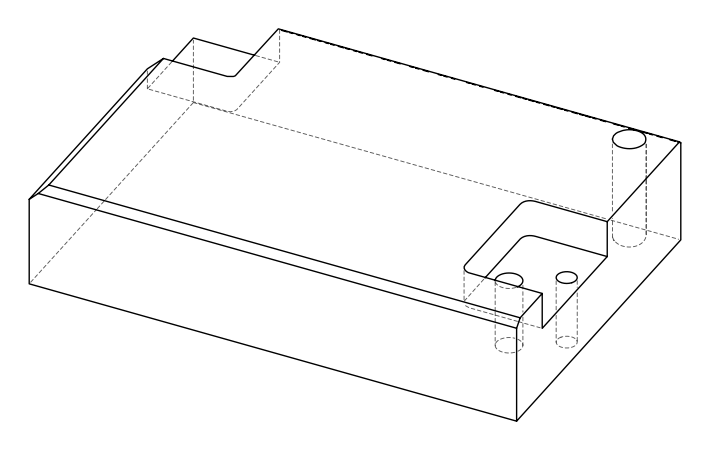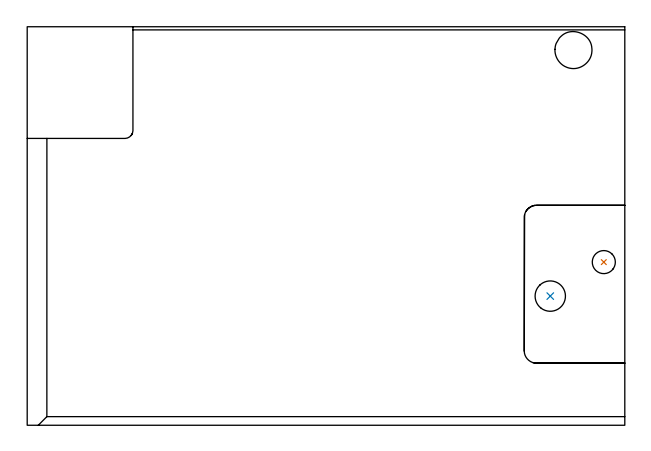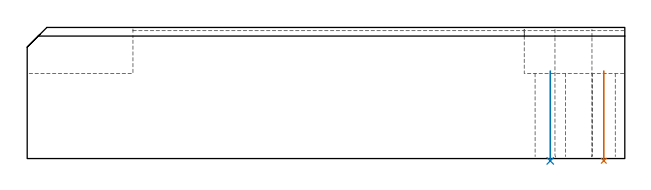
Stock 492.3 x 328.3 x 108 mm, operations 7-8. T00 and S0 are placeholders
(PLAN: 8 operations, 5 tool changes, 93.9 min)
(1 AREA_MILL | FG_CHAMFER_SURFACE | UGT0205_001 | 11.57 min | 31977 mm3)
(2 AREA_MILL_1 | FG_CHAMFER_SURFACE_1 | UGT0205_001 | 3.4 min | 1380 mm3)
(3 AREA_MILL_2 | FG_CHAMFER_SURFACE_2 | UGT0205_001 | 11.71 min | 12048 mm3)
(4 MILL_CORNER_NOTCH_RECTANGULAR | CORNER_NOTCH_RECTANGULAR | NXT0201_011 | Follow Part, ap 3, ae 75% | 30.32 min | 302409 mm3)
(5 MILL_SLOT | SLOT_PARTIAL_RECTANGULAR | NXT0201_012 | Follow Part, ap 4, ae 75% | 31.41 min | 406406 mm3)
(6 MILL_THROUGH_HOLE_FROM_SOLID_MATERIAL | STEP1HOLE | NXT0201_007 | Circular | 4.9 min | 78533 mm3)
(7 INDEXABLE_INSERT_DRILL_THROUGH_HOLE_FROM_SOLID | STEP1HOLE_1 | NXT0302_009 | 0.3 min | 19807 mm3)
(8 INDEXABLE_INSERT_DRILL_THROUGH_HOLE_FROM_SOLID_1 | STEP1HOLE_2 | NXT0302_021 | 0.31 min | 34349 mm3)
(TOOL UGT0205_001 | Chamfer Mill 20 x 3 x 45 deg. | D20 FL50 Z2)
(TOOL NXT0201_011 | ENDMILL 12mm [2P460-1200-NA 1630] | D12 FL38 Z6)
(TOOL NXT0201_012 | ENDMILL 16mm [2P460-1600-NA 1630] | D16 FL38 Z6)
(TOOL NXT0201_007 | ENDMILL 25mm [R216.25-25050GCK54P 1620] | D25 R3 FL54 Z5)
(TOOL NXT0302_009 | Index. Insert Drill 19mm [880-D1900L25-05] | D19 PA176 FL95 Z2)
(TOOL NXT0302_021 | Index. Insert Drill 25mm [880-D2500L25-05] | D25 PA176 FL125 Z2)
(OP 7 INDEXABLE_INSERT_DRILL_THROUGH_HOLE_FROM_SOLID)
G17 G21 G94 G90
T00 M6
G54
G17 G0 G90 X475. Y134.4 S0 M3
G43 Z118. H1
G94 G81 G98 Z-1.832 F250. R72.1
G80
M5
M2
(OP 8 INDEXABLE_INSERT_DRILL_THROUGH_HOLE_FROM_SOLID_1)
G17 G21 G94 G90
T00 M6
G54
G17 G0 G90 X430.9 Y106.4 S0 M3
G43 Z118. H1
G94 G81 G98 Z-1.937 F250. R72.1
G80
M5
M2
